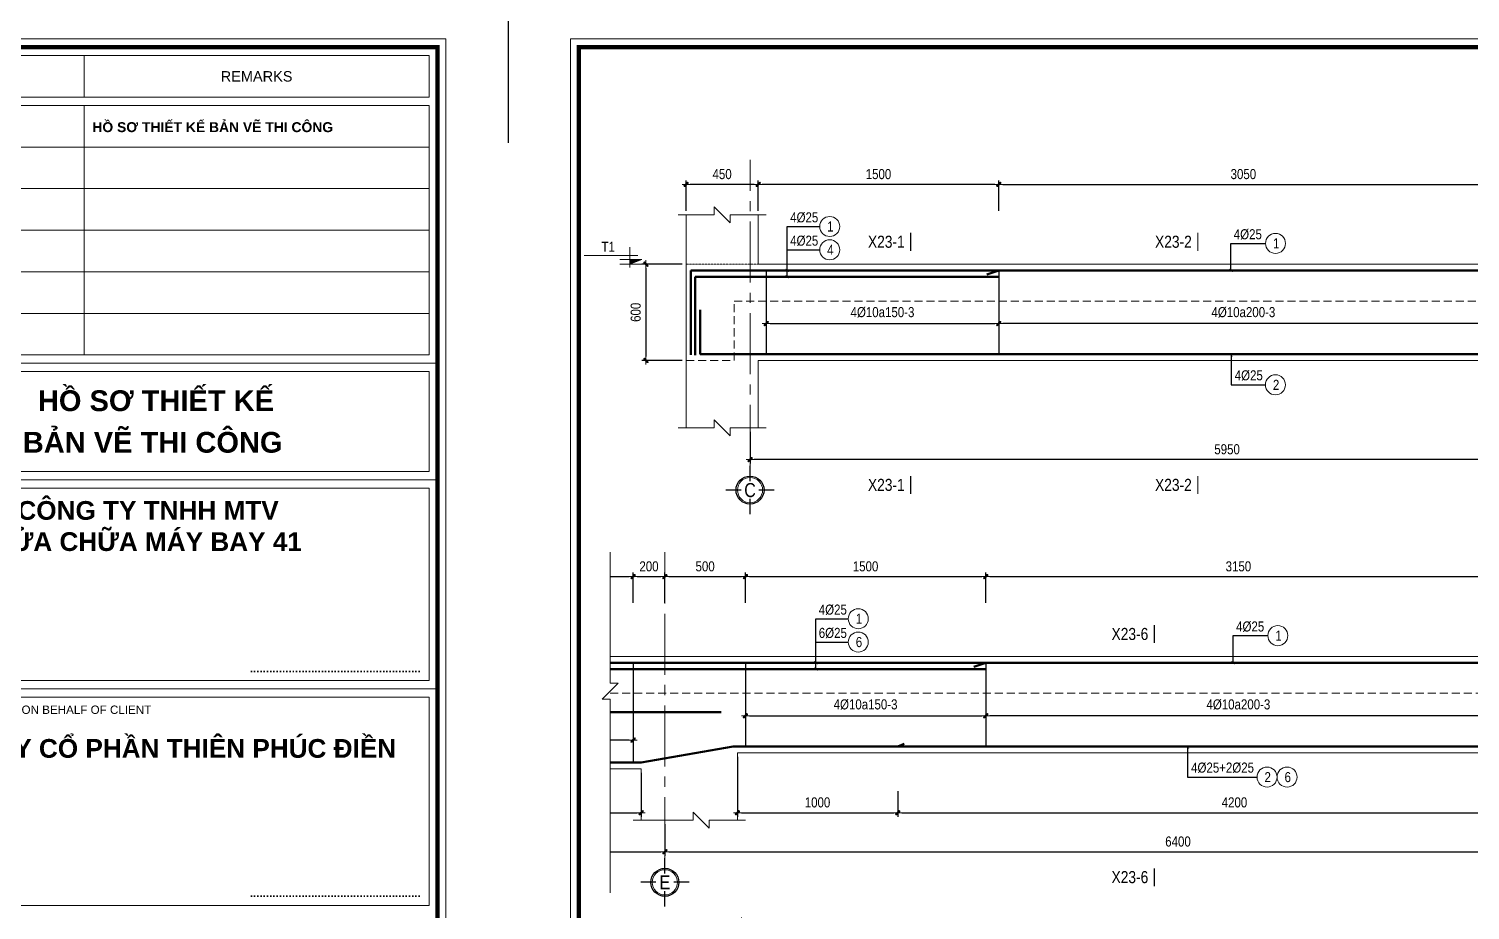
# Model space of a CAD drawing. Header units: millimetres. Extents: x 397144 to 8960116, y 345581 to 674207.
# Drawn here: x 4972467 to 4981456, y 658081 to 663575 of the extents above; entities that cross this region are included whole.
import ezdxf
from ezdxf.enums import TextEntityAlignment as Align
from ezdxf.xclip import XClip

# ---------------------------------------------------------------- set-up
doc = ezdxf.new("R2010")
doc.units = ezdxf.units.MM
doc.header["$XCLIPFRAME"] = 0
doc.header["$PDSIZE"] = -10
doc.linetypes.add('CENTER2', pattern=[28.575, 19.05, -3.175, 3.175, -3.175])
doc.linetypes.add('HIDDEN', pattern=[0.375, 0.25, -0.125])
doc.layers.get('0').update_dxf_attribs({"linetype": 'CONTINUOUS'})
doc.layers.get('Defpoints').update_dxf_attribs({"color": 12, "linetype": 'CONTINUOUS'})
for name, color, linetype, lineweight in [('2', 2, 'CONTINUOUS', 20), ('CDAI', 8, 'CONTINUOUS', 30), ('CTHEP', 2, 'CONTINUOUS', 50), ('DBAO', 3, 'CONTINUOUS', 20), ('DGIONG', 4, 'CONTINUOUS', 13), ('KTH', 150, 'CONTINUOUS', 5), ('Net khuat', 8, 'HIDDEN', 13), ('STICK', 1, 'CONTINUOUS', 9), ('TEXT', 7, 'CONTINUOUS', 15)]:
    doc.layers.add(name, color=color, linetype=linetype, lineweight=lineweight)
doc.layers.add('8', color=8, linetype='CONTINUOUS')
doc.layers.add('CHG_XX_Khung ten$0$TKTC', color=1, linetype='CONTINUOUS')
doc.layers.add('HATCH', color=7, linetype='CONTINUOUS', lineweight=5, true_color=0x2491ff)
doc.styles.add('CHG_XX_Khung ten$0$A1 BORDER$0$ARIAL', font='arial.ttf')
doc.styles.add('CHG_XX_Khung ten$0$A1 BORDER$0$Title Block DD$0$ARIAL', font='arial.ttf')
doc.styles.add('CHG_XX_Khung ten$0$A1 BORDER$0$Title Block DD$0$Arial - Bold', font='arialbd.ttf', dxfattribs={"height": 2.5})
doc.styles.add('CHG_XX_Khung ten$0$Arial - Bold', font='arialbd.ttf')
doc.styles.add('CHG_XX_Khung ten$0$ArialB', font='arialbd.ttf')
doc.styles.add('HELVECONDENSE', font='VHELVCN_0.TTF')
doc.styles.add('Star-HelCon', font='VHELVCN_0.TTF')
doc.styles.add('TTP-HelCon', font='VHELVCN_0.TTF')
doc.styles.add('VNI-HELVE-CONDENSE', font='VHELVCN_0.TTF')
doc.dimstyles.new('kc-25', dxfattribs={"dimtxt": 62.5, "dimasz": 20, "dimexe": 20, "dimexo": 50, "dimgap": 25, "dimtad": 3, "dimdec": 0, "dimzin": 0, "dimdsep": 46, "dimtxsty": 'VNI-HELVE-CONDENSE', "dimblk": 'DIM', "dimcen": 2.5, "dimclrd": 256, "dimclre": 154, "dimclrt": 7, "dimaunit": 1, "dimadec": 0, "dimazin": 0, "dimtfac": 1, "dimtdec": 0, "dimtix": 1, "dimtmove": 0, "dimatfit": 3, "dimldrblk": 'DOT', "dimfxl": 1, "dimtolj": 1, "dimtzin": 0, "dimarcsym": 0})
doc.dimstyles.new('TTP-25', dxfattribs={"dimscale": 25, "dimtxt": 2.5, "dimasz": 1, "dimexe": 1, "dimexo": 1, "dimgap": 0.09, "dimtad": 0, "dimdec": 4, "dimrnd": 5, "dimzin": 9, "dimdsep": 46, "dimtxsty": 'TTP-HelCon', "dimblk": 'Stick1', "dimcen": 0.09, "dimdle": 1.5, "dimclrd": 256, "dimclre": 256, "dimclrt": 7, "dimadec": 0, "dimazin": 0, "dimtfac": 1, "dimtdec": 4, "dimtmove": 0, "dimatfit": 3, "dimldrblk": '_ArchTick1', "dimfxl": 1, "dimtvp": 1, "dimtolj": 1, "dimtzin": 0, "dimarcsym": 0})

# ---------------------------------------------------------------- blocks, each defined once
blk = doc.blocks.new('CHG_XX_Khung ten')
at = {"linetype": 'Continuous'}
for p, q in [((739, 575), (739, 565)), ((739, 563), (739, 503))]:
    blk.add_line(p, q, dxfattribs=at)
for p, q in [((687, 501), (824, 501)), ((687, 473), (824, 473)), ((687, 422.69), (824, 422.69))]:
    blk.add_line(p, q)
blk.add_lwpolyline([(15, 579), (826, 579), (826, 15), (15, 15)], close=True)
at = {"color": 4, "linetype": 'Continuous', "const_width": 1}
blk.add_lwpolyline([(17, 577), (824, 577), (824, 17), (17, 17)], close=True, dxfattribs=at)
at = {"linetype": 'Continuous'}
for points in [[(822, 565), (689, 565), (689, 575), (822, 575)], [(822, 553), (689, 553), (689, 563), (822, 563)], [(822, 543), (689, 543), (689, 553), (822, 553)], [(822, 533), (689, 533), (689, 543), (822, 543)], [(822, 523), (689, 523), (689, 533), (822, 533)], [(822, 513), (689, 513), (689, 523), (822, 523)], [(822, 503), (689, 503), (689, 513), (822, 513)], [(689, 499), (822, 499), (822, 475), (689, 475)]]:
    blk.add_lwpolyline(points, close=True, dxfattribs=at)
at = {"layer": 'Defpoints', "color": 1, "ltscale": 2}
for points in [[(40.06, 594), (0, 594), (0, 554)], [(800.94, 594), (841, 594), (841, 554)]]:
    blk.add_lwpolyline(points, dxfattribs=at)
at = {"style": 'CHG_XX_Khung ten$0$A1 BORDER$0$ARIAL'}
blk.add_text('REMARKS', height=2.5, dxfattribs=at).set_placement((780.5, 570), align=Align.MIDDLE_CENTER)
for s, height, style, p in [('HỒ SƠ THIẾT KẾ BẢN VẼ THI CÔNG', 2.3887, 'CHG_XX_Khung ten$0$ArialB', (741, 557.78)), ('ĐẠI DIỆN CHỦ ĐẦU TƯ - ON BEHALF OF CLIENT ', 2, 'CHG_XX_Khung ten$0$A1 BORDER$0$Title Block DD$0$ARIAL', (691, 417.69))]:
    blk.add_text(s, height=height, dxfattribs=dict(style=style)).set_placement(p, align=Align.MIDDLE_LEFT)
at = {"style": 'CHG_XX_Khung ten$0$A1 BORDER$0$Title Block DD$0$Arial - Bold'}
for p in [(820, 427.69), (820, 373.62)]:
    blk.add_text('.....................................................', height=2, dxfattribs=at).set_placement(p, align=Align.MIDDLE_RIGHT)
at = {"layer": 'CHG_XX_Khung ten$0$TKTC', "style": 'CHG_XX_Khung ten$0$Arial - Bold'}
for s, p in [('HỒ SƠ THIẾT KẾ', (756.29, 492)), ('BẢN VẼ THI CÔNG', (755.5, 482))]:
    blk.add_text(s, height=5, dxfattribs=at).set_placement(p, align=Align.MIDDLE_CENTER)
at = {"ltscale": 10, "char_height": 4.5, "attachment_point": 2, "style": 'CHG_XX_Khung ten$0$A1 BORDER$0$Title Block DD$0$Arial - Bold', "bg_fill": 2}
for s, insert, width in [('CÔNG TY TNHH MTV\\PSỬA CHỮA MÁY BAY 41', (754.39, 467.87), 83.001), ('CÔNG TY CỔ PHẦN THIÊN PHÚC ĐIỀN', (755.91, 410.64), 121.2929)]:
    blk.add_mtext(s, dxfattribs=dict(at, insert=insert, width=width))
at = {"linetype": 'Continuous'}
for points in [[(689, 471), (822, 471), (822, 424.69), (689, 424.69)], [(689, 420.69), (822, 420.69), (822, 370.62), (689, 370.62)]]:
    blk.add_lwpolyline(points, close=True, dxfattribs=at)
blk = doc.blocks.new('Stick1')
at = {"layer": 'STICK'}
h = blk.add_hatch(color=256, dxfattribs=at)
edge = h.paths.add_edge_path()
edge.add_line((0.3, 0.5), (-0.5, -0.3))
edge.add_arc((-0.4, -0.4), 0.141, 135, 315)
edge.add_line((-0.3, -0.5), (0.5, 0.3))
edge.add_arc((0.4, 0.4), 0.141, 315, 495)
blk.add_line((1, 0), (-1, 0), dxfattribs=at)
blk.add_lwpolyline([(0.3, 0.5), (-0.5, -0.3, 1), (-0.3, -0.5), (0.5, 0.3, 1), (0.3, 0.5, 1)], format="xyb", dxfattribs=at)
blk = doc.blocks.new('*D2035')
at = {"layer": 'Defpoints', "color": 0, "transparency": 16777216}
for p in [(5165457.3, 643305.3), (5164007.3, 643222.8), (5165457.3, 643165.3)]:
    blk.add_point(p, dxfattribs=at)
at = {"layer": 'KTH', "lineweight": -2, "transparency": 16777216}
for p, q in [((5165457.3, 643280.3), (5165457.3, 643140.3)), ((5164007.3, 643197.8), (5164007.3, 643140.3)), ((5164032.3, 643165.3), (5165432.3, 643165.3))]:
    blk.add_line(p, q, dxfattribs=at)
at = {"layer": 'KTH', "lineweight": -2, "transparency": 16777216, "xscale": 25, "yscale": 25, "zscale": 25, "rotation": 180}
blk.add_blockref('Stick1', (5164007.3, 643165.3), dxfattribs=at)
at = {"layer": 'KTH', "lineweight": -2, "transparency": 16777216, "xscale": 25, "yscale": 25, "zscale": 25}
blk.add_blockref('Stick1', (5165457.3, 643165.3), dxfattribs=at)
at = {"layer": 'KTH', "color": 7, "transparency": 16777216, "insert": (5164732.3, 643235.2), "char_height": 62.5, "attachment_point": 5, "style": 'TTP-HelCon'}
blk.add_mtext('\\A1;4Þ10a150-3', dxfattribs=at)
blk = doc.blocks.new('_ArchTick1')
at = {"color": 0, "const_width": 3.81}
blk.add_lwpolyline([(-12.7, -12.7), (12.7, 12.7)], dxfattribs=at)
blk = doc.blocks.new('*D2036')
at = {"layer": 'Defpoints', "color": 0, "transparency": 16777216}
for p in [(5163957.3, 644032.7), (5163957.3, 643843.7), (5165457.3, 643843.7)]:
    blk.add_point(p, dxfattribs=at)
at = {"layer": 'KTH', "lineweight": -2, "transparency": 16777216}
for p, q in [((5163957.3, 643868.7), (5163957.3, 644057.7)), ((5165432.3, 644032.7), (5163982.3, 644032.7)), ((5165457.3, 643868.7), (5165457.3, 644057.7))]:
    blk.add_line(p, q, dxfattribs=at)
at = {"layer": 'KTH', "lineweight": -2, "transparency": 16777216, "xscale": 25, "yscale": 25, "zscale": 25, "rotation": 180}
blk.add_blockref('Stick1', (5163957.3, 644032.7), dxfattribs=at)
at = {"layer": 'KTH', "lineweight": -2, "transparency": 16777216, "xscale": 25, "yscale": 25, "zscale": 25}
blk.add_blockref('Stick1', (5165457.3, 644032.7), dxfattribs=at)
at = {"layer": 'KTH', "color": 7, "transparency": 16777216, "insert": (5164707.3, 644096.5), "char_height": 62.5, "attachment_point": 5, "style": 'TTP-HelCon'}
blk.add_mtext('\\A1;1500', dxfattribs=at)
blk = doc.blocks.new('*D2037')
at = {"layer": 'Defpoints', "color": 0, "transparency": 16777216}
for p in [(5163507.3, 643535.3), (5163257.3, 642935.3), (5163507.3, 642935.3)]:
    blk.add_point(p, dxfattribs=at)
at = {"layer": 'KTH', "lineweight": -2, "transparency": 16777216}
for p, q in [((5163482.3, 643535.3), (5163232.3, 643535.3)), ((5163257.3, 643510.3), (5163257.3, 642960.3)), ((5163482.3, 642935.3), (5163232.3, 642935.3))]:
    blk.add_line(p, q, dxfattribs=at)
at = {"layer": 'KTH', "lineweight": -2, "transparency": 16777216, "xscale": 25, "yscale": 25, "zscale": 25}
for p, rotation in [((5163257.3, 643535.3), 90), ((5163257.3, 642935.3), 270)]:
    blk.add_blockref('Stick1', p, dxfattribs=dict(at, rotation=rotation))
at = {"layer": 'KTH', "color": 7, "transparency": 16777216, "insert": (5163193.5, 643235.3), "char_height": 62.5, "attachment_point": 5, "rotation": 90, "style": 'TTP-HelCon'}
blk.add_mtext('\\A1;600', dxfattribs=at)
blk = doc.blocks.new('CODE')
at = {"layer": 'DBAO'}
for p, q in [((-62.5, -20), (-62.5, 105)), ((-62.5, 0), (-137.5, 30)), ((-137.5, 30), (0, 30)), ((-137.5, 0), (0, 0)), ((-112.5, 55), (223.6, 55))]:
    blk.add_line(p, q, dxfattribs=at)
at = {"layer": 'HATCH', "color": 1}
blk.add_solid([(-62.5, 0), (-137.5, 30), (-62.5, 30)], dxfattribs=at)
blk = doc.blocks.new('*D2038')
at = {"layer": 'Defpoints', "color": 0, "transparency": 16777216}
for p in [(5181357.4, 644032.6), (5179858.4, 643843.6), (5181357.4, 643843.6)]:
    blk.add_point(p, dxfattribs=at)
at = {"layer": 'KTH', "lineweight": -2, "transparency": 16777216}
for p, q in [((5179858.4, 643868.6), (5179858.4, 644057.6)), ((5179883.4, 644032.6), (5181332.4, 644032.6)), ((5181357.4, 643868.6), (5181357.4, 644057.6))]:
    blk.add_line(p, q, dxfattribs=at)
at = {"layer": 'KTH', "lineweight": -2, "transparency": 16777216, "xscale": 25, "yscale": 25, "zscale": 25, "rotation": 180}
blk.add_blockref('Stick1', (5179858.4, 644032.6), dxfattribs=at)
at = {"layer": 'KTH', "lineweight": -2, "transparency": 16777216, "xscale": 25, "yscale": 25, "zscale": 25}
blk.add_blockref('Stick1', (5181357.4, 644032.6), dxfattribs=at)
at = {"layer": 'KTH', "color": 7, "transparency": 16777216, "insert": (5180607.9, 644096.4), "char_height": 62.5, "attachment_point": 5, "style": 'TTP-HelCon'}
blk.add_mtext('\\A1;1500', dxfattribs=at)
blk = doc.blocks.new('*D2040')
at = {"layer": 'Defpoints', "color": 0, "transparency": 16777216}
for p in [(5177053.4, 643087.6), (5179158.4, 643071.1), (5177053.4, 643013.6)]:
    blk.add_point(p, dxfattribs=at)
at = {"layer": 'KTH', "lineweight": -2, "transparency": 16777216}
for p, q in [((5177053.4, 643062.6), (5177053.4, 642988.6)), ((5179158.4, 643046.1), (5179158.4, 642988.6)), ((5179133.4, 643013.6), (5177078.4, 643013.6))]:
    blk.add_line(p, q, dxfattribs=at)
at = {"layer": 'KTH', "lineweight": -2, "transparency": 16777216, "xscale": 25, "yscale": 25, "zscale": 25, "rotation": 180}
blk.add_blockref('Stick1', (5177053.4, 643013.6), dxfattribs=at)
at = {"layer": 'KTH', "lineweight": -2, "transparency": 16777216, "xscale": 25, "yscale": 25, "zscale": 25}
blk.add_blockref('Stick1', (5179158.4, 643013.6), dxfattribs=at)
at = {"layer": 'KTH', "color": 7, "transparency": 16777216, "insert": (5178105.9, 643083.6), "char_height": 62.5, "attachment_point": 5, "style": 'TTP-HelCon'}
blk.add_mtext('\\A1;4Þ10a150-3', dxfattribs=at)
blk = doc.blocks.new('*D2042')
at = {"layer": 'Defpoints', "color": 0, "transparency": 16777216}
for p in [(5179858.4, 643222.7), (5181357.4, 643239.2), (5181357.4, 643165.2)]:
    blk.add_point(p, dxfattribs=at)
at = {"layer": 'KTH', "lineweight": -2, "transparency": 16777216}
for p, q in [((5181357.4, 643214.2), (5181357.4, 643140.2)), ((5179858.4, 643197.7), (5179858.4, 643140.2)), ((5179883.4, 643165.2), (5181332.4, 643165.2))]:
    blk.add_line(p, q, dxfattribs=at)
at = {"layer": 'KTH', "lineweight": -2, "transparency": 16777216, "xscale": 25, "yscale": 25, "zscale": 25, "rotation": 180}
blk.add_blockref('Stick1', (5179858.4, 643165.2), dxfattribs=at)
at = {"layer": 'KTH', "lineweight": -2, "transparency": 16777216, "xscale": 25, "yscale": 25, "zscale": 25}
blk.add_blockref('Stick1', (5181357.4, 643165.2), dxfattribs=at)
at = {"layer": 'KTH', "color": 7, "transparency": 16777216, "insert": (5180607.9, 643235.1), "char_height": 62.5, "attachment_point": 5, "style": 'TTP-HelCon'}
blk.add_mtext('\\A1;4Þ10a150-3', dxfattribs=at)
blk = doc.blocks.new('*D2046')
at = {"layer": 'Defpoints', "color": 0, "transparency": 16777216}
for p in [(5184508.4, 644032.6), (5181357.4, 643843.6), (5184508.4, 643843.6)]:
    blk.add_point(p, dxfattribs=at)
at = {"layer": 'KTH', "lineweight": -2, "transparency": 16777216}
for p, q in [((5181357.4, 643868.6), (5181357.4, 644057.6)), ((5181382.4, 644032.6), (5184483.4, 644032.6)), ((5184508.4, 643868.6), (5184508.4, 644057.6))]:
    blk.add_line(p, q, dxfattribs=at)
at = {"layer": 'KTH', "lineweight": -2, "transparency": 16777216, "xscale": 25, "yscale": 25, "zscale": 25, "rotation": 180}
blk.add_blockref('Stick1', (5181357.4, 644032.6), dxfattribs=at)
at = {"layer": 'KTH', "lineweight": -2, "transparency": 16777216, "xscale": 25, "yscale": 25, "zscale": 25}
blk.add_blockref('Stick1', (5184508.4, 644032.6), dxfattribs=at)
at = {"layer": 'KTH', "color": 7, "transparency": 16777216, "insert": (5182932.9, 644096.4), "char_height": 62.5, "attachment_point": 5, "style": 'TTP-HelCon'}
blk.add_mtext('\\A1;3150', dxfattribs=at)
blk = doc.blocks.new('*D2047')
at = {"layer": 'Defpoints', "color": 0, "transparency": 16777216}
for p in [(5181357.4, 643239.2), (5184508.4, 643239.2), (5181357.4, 643165.2)]:
    blk.add_point(p, dxfattribs=at)
at = {"layer": 'KTH', "lineweight": -2, "transparency": 16777216}
for p, q in [((5181357.4, 643214.2), (5181357.4, 643140.2)), ((5184508.4, 643214.2), (5184508.4, 643140.2)), ((5184483.4, 643165.2), (5181382.4, 643165.2))]:
    blk.add_line(p, q, dxfattribs=at)
at = {"layer": 'KTH', "lineweight": -2, "transparency": 16777216, "xscale": 25, "yscale": 25, "zscale": 25, "rotation": 180}
blk.add_blockref('Stick1', (5181357.4, 643165.2), dxfattribs=at)
at = {"layer": 'KTH', "lineweight": -2, "transparency": 16777216, "xscale": 25, "yscale": 25, "zscale": 25}
blk.add_blockref('Stick1', (5184508.4, 643165.2), dxfattribs=at)
at = {"layer": 'KTH', "color": 7, "transparency": 16777216, "insert": (5182932.9, 643235.1), "char_height": 62.5, "attachment_point": 5, "style": 'TTP-HelCon'}
blk.add_mtext('\\A1;4Þ10a200-3', dxfattribs=at)
blk = doc.blocks.new('DIM')
h = blk.add_hatch(color=1)
h.paths.add_polyline_path([(0.49, 0.29, 1), (0.29, 0.49), (-0.19, 0), (0.19, 0)])
h.paths.add_polyline_path([(0.19, 0), (-0.19, 0), (-0.49, -0.29, 1), (-0.29, -0.49)])
at = {"color": 9}
for p, q in [((-0.19, 0), (-1.5, 0)), ((0.19, 0), (1.5, 0))]:
    blk.add_line(p, q, dxfattribs=at)
at = {"color": 1}
for p, q in [((-0.49, -0.29), (0.29, 0.49)), ((-0.29, -0.49), (0.49, 0.29)), ((-0.19, 0), (0.19, 0))]:
    blk.add_line(p, q, dxfattribs=at)
blk.add_arc((-0.39, -0.39), 0.138, 135, 315, dxfattribs=at)
blk = doc.blocks.new('*D2048')
at = {"layer": 'Defpoints', "color": 0, "transparency": 16777216}
for p in [(5165457.3, 643305.3), (5168508.4, 643305.3), (5165457.3, 643165.3)]:
    blk.add_point(p, dxfattribs=at)
at = {"layer": 'KTH', "lineweight": -2, "transparency": 16777216}
for p, q in [((5165457.3, 643280.3), (5165457.3, 643140.3)), ((5168508.4, 643280.3), (5168508.4, 643140.3)), ((5168483.4, 643165.3), (5165482.3, 643165.3))]:
    blk.add_line(p, q, dxfattribs=at)
at = {"layer": 'KTH', "lineweight": -2, "transparency": 16777216, "xscale": 25, "yscale": 25, "zscale": 25, "rotation": 180}
blk.add_blockref('Stick1', (5165457.3, 643165.3), dxfattribs=at)
at = {"layer": 'KTH', "lineweight": -2, "transparency": 16777216, "xscale": 25, "yscale": 25, "zscale": 25}
blk.add_blockref('Stick1', (5168508.4, 643165.3), dxfattribs=at)
at = {"layer": 'KTH', "color": 7, "transparency": 16777216, "insert": (5166982.9, 643235.2), "char_height": 62.5, "attachment_point": 5, "style": 'TTP-HelCon'}
blk.add_mtext('\\A1;4Þ10a200-3', dxfattribs=at)
blk = doc.blocks.new('*D2050')
at = {"layer": 'Defpoints', "color": 0, "transparency": 16777216}
for p in [(5168508.4, 644032.7), (5165457.3, 643843.7), (5168508.4, 643843.7)]:
    blk.add_point(p, dxfattribs=at)
at = {"layer": 'KTH', "lineweight": -2, "transparency": 16777216}
for p, q in [((5165457.3, 643868.7), (5165457.3, 644057.7)), ((5165482.3, 644032.7), (5168483.4, 644032.7)), ((5168508.4, 643868.7), (5168508.4, 644057.7))]:
    blk.add_line(p, q, dxfattribs=at)
at = {"layer": 'KTH', "lineweight": -2, "transparency": 16777216, "xscale": 25, "yscale": 25, "zscale": 25, "rotation": 180}
blk.add_blockref('Stick1', (5165457.3, 644032.7), dxfattribs=at)
at = {"layer": 'KTH', "lineweight": -2, "transparency": 16777216, "xscale": 25, "yscale": 25, "zscale": 25}
blk.add_blockref('Stick1', (5168508.4, 644032.7), dxfattribs=at)
at = {"layer": 'KTH', "color": 7, "transparency": 16777216, "insert": (5166982.9, 644096.5), "char_height": 62.5, "attachment_point": 5, "style": 'TTP-HelCon'}
blk.add_mtext('\\A1;3050', dxfattribs=at)
blk = doc.blocks.new('*D2052')
at = {"layer": 'Defpoints', "color": 0, "transparency": 16777216}
for p in [(5163906.3, 642515.3), (5169856.3, 642515.3), (5163906.3, 642317.3)]:
    blk.add_point(p, dxfattribs=at)
at = {"layer": 'KTH', "lineweight": -2, "transparency": 16777216}
for p, q in [((5163906.3, 642490.3), (5163906.3, 642292.3)), ((5169856.3, 642490.3), (5169856.3, 642292.3)), ((5169831.3, 642317.3), (5163931.3, 642317.3))]:
    blk.add_line(p, q, dxfattribs=at)
at = {"layer": 'KTH', "lineweight": -2, "transparency": 16777216, "xscale": 25, "yscale": 25, "zscale": 25, "rotation": 180}
blk.add_blockref('Stick1', (5163906.3, 642317.3), dxfattribs=at)
at = {"layer": 'KTH', "lineweight": -2, "transparency": 16777216, "xscale": 25, "yscale": 25, "zscale": 25}
blk.add_blockref('Stick1', (5169856.3, 642317.3), dxfattribs=at)
at = {"layer": 'KTH', "color": 7, "transparency": 16777216, "insert": (5166881.3, 642381.1), "char_height": 62.5, "attachment_point": 5, "style": 'TTP-HelCon'}
blk.add_mtext('\\A1;5950', dxfattribs=at)
blk = doc.blocks.new('*D2053')
at = {"layer": 'Defpoints', "color": 0, "transparency": 16777216}
for p in [(5169856.3, 642515.3), (5179356.3, 642515.2), (5179356.3, 642317.2)]:
    blk.add_point(p, dxfattribs=at)
at = {"layer": 'KTH', "lineweight": -2, "transparency": 16777216}
for p, q in [((5169856.3, 642490.3), (5169856.3, 642292.2)), ((5179356.3, 642490.2), (5179356.3, 642292.2)), ((5169881.3, 642317.2), (5179331.3, 642317.2))]:
    blk.add_line(p, q, dxfattribs=at)
at = {"layer": 'KTH', "lineweight": -2, "transparency": 16777216, "xscale": 25, "yscale": 25, "zscale": 25, "rotation": 180}
blk.add_blockref('Stick1', (5169856.3, 642317.2), dxfattribs=at)
at = {"layer": 'KTH', "lineweight": -2, "transparency": 16777216, "xscale": 25, "yscale": 25, "zscale": 25}
blk.add_blockref('Stick1', (5179356.3, 642317.2), dxfattribs=at)
at = {"layer": 'KTH', "color": 7, "transparency": 16777216, "insert": (5174606.3, 642381.1), "char_height": 62.5, "attachment_point": 5, "style": 'TTP-HelCon'}
blk.add_mtext('\\A1;9500', dxfattribs=at)
blk = doc.blocks.new('*D2054')
at = {"layer": 'Defpoints', "color": 0, "transparency": 16777216}
for p in [(5179356.3, 642515.2), (5185756.3, 642515.2), (5185756.3, 642317.2)]:
    blk.add_point(p, dxfattribs=at)
at = {"layer": 'KTH', "lineweight": -2, "transparency": 16777216}
for p, q in [((5179356.3, 642490.2), (5179356.3, 642292.2)), ((5185756.3, 642490.2), (5185756.3, 642292.2)), ((5179381.3, 642317.2), (5185731.3, 642317.2))]:
    blk.add_line(p, q, dxfattribs=at)
at = {"layer": 'KTH', "lineweight": -2, "transparency": 16777216, "xscale": 25, "yscale": 25, "zscale": 25, "rotation": 180}
blk.add_blockref('Stick1', (5179356.3, 642317.2), dxfattribs=at)
at = {"layer": 'KTH', "lineweight": -2, "transparency": 16777216, "xscale": 25, "yscale": 25, "zscale": 25}
blk.add_blockref('Stick1', (5185756.3, 642317.2), dxfattribs=at)
at = {"layer": 'KTH', "color": 7, "transparency": 16777216, "insert": (5182556.3, 642381), "char_height": 62.5, "attachment_point": 5, "style": 'TTP-HelCon'}
blk.add_mtext('\\A1;6400', dxfattribs=at)
blk = doc.blocks.new('*D2060')
at = {"layer": 'Defpoints', "color": 0, "transparency": 16777216}
for p in [(5179158.4, 644032.6), (5177057.4, 643843.6), (5179158.4, 643843.6)]:
    blk.add_point(p, dxfattribs=at)
at = {"layer": 'KTH', "lineweight": -2, "transparency": 16777216}
for p, q in [((5177057.4, 643868.6), (5177057.4, 644057.6)), ((5177082.4, 644032.6), (5179133.4, 644032.6)), ((5179158.4, 643868.6), (5179158.4, 644057.6))]:
    blk.add_line(p, q, dxfattribs=at)
at = {"layer": 'KTH', "lineweight": -2, "transparency": 16777216, "xscale": 25, "yscale": 25, "zscale": 25, "rotation": 180}
blk.add_blockref('Stick1', (5177057.4, 644032.6), dxfattribs=at)
at = {"layer": 'KTH', "lineweight": -2, "transparency": 16777216, "xscale": 25, "yscale": 25, "zscale": 25}
blk.add_blockref('Stick1', (5179158.4, 644032.6), dxfattribs=at)
at = {"layer": 'KTH', "color": 7, "transparency": 16777216, "insert": (5178107.9, 644096.4), "char_height": 62.5, "attachment_point": 5, "style": 'TTP-HelCon'}
blk.add_mtext('\\A1;2100', dxfattribs=at)
blk = doc.blocks.new('dau truc')
blk.add_circle((0, 0), 180)
at = {"layer": '8'}
for p, q in [((0, 127), (0, 345)), ((-127, 0), (-345, 0)), ((345, 0), (127, 0)), ((0, -345), (0, -127))]:
    blk.add_line(p, q, dxfattribs=at)
blk.add_circle((0, 0), 200, dxfattribs=at)
at = {"layer": 'TEXT', "style": 'HELVECONDENSE'}
blk.add_attdef('A', text='', height=233, dxfattribs=at).set_placement((0, 0), align=Align.MIDDLE)
blk = doc.blocks.new('*D2025')
at = {"layer": 'Defpoints', "color": 0, "transparency": 16777216}
for p in [(5163507.3, 644032.7), (5163507.3, 643843.7), (5163957.3, 643843.7)]:
    blk.add_point(p, dxfattribs=at)
at = {"layer": 'KTH', "lineweight": -2, "transparency": 16777216}
for p, q in [((5163507.3, 643868.7), (5163507.3, 644057.7)), ((5163932.3, 644032.7), (5163532.3, 644032.7)), ((5163957.3, 643868.7), (5163957.3, 644057.7))]:
    blk.add_line(p, q, dxfattribs=at)
at = {"layer": 'KTH', "lineweight": -2, "transparency": 16777216, "xscale": 25, "yscale": 25, "zscale": 25, "rotation": 180}
blk.add_blockref('Stick1', (5163507.3, 644032.7), dxfattribs=at)
at = {"layer": 'KTH', "lineweight": -2, "transparency": 16777216, "xscale": 25, "yscale": 25, "zscale": 25}
blk.add_blockref('Stick1', (5163957.3, 644032.7), dxfattribs=at)
at = {"layer": 'KTH', "color": 7, "transparency": 16777216, "insert": (5163732.3, 644096.5), "char_height": 62.5, "attachment_point": 5, "style": 'TTP-HelCon'}
blk.add_mtext('\\A1;450', dxfattribs=at)
blk = doc.blocks.new('*D2026')
at = {"layer": 'Defpoints', "color": 0, "transparency": 16777216}
for p in [(5179356.3, 644032.6), (5179158.4, 643843.6), (5179356.3, 643843.6)]:
    blk.add_point(p, dxfattribs=at)
at = {"layer": 'KTH', "lineweight": -2, "transparency": 16777216}
for p, q in [((5179158.4, 643868.6), (5179158.4, 644057.6)), ((5179183.4, 644032.6), (5179331.3, 644032.6)), ((5179356.3, 643868.6), (5179356.3, 644057.6))]:
    blk.add_line(p, q, dxfattribs=at)
at = {"layer": 'KTH', "lineweight": -2, "transparency": 16777216, "xscale": 25, "yscale": 25, "zscale": 25, "rotation": 180}
blk.add_blockref('Stick1', (5179158.4, 644032.6), dxfattribs=at)
at = {"layer": 'KTH', "lineweight": -2, "transparency": 16777216, "xscale": 25, "yscale": 25, "zscale": 25}
blk.add_blockref('Stick1', (5179356.3, 644032.6), dxfattribs=at)
at = {"layer": 'KTH', "color": 7, "transparency": 16777216, "insert": (5179257.4, 644096.4), "char_height": 62.5, "attachment_point": 5, "style": 'TTP-HelCon'}
blk.add_mtext('\\A1;200', dxfattribs=at)
blk = doc.blocks.new('*D2027')
at = {"layer": 'Defpoints', "color": 0, "transparency": 16777216}
for p in [(5179858.4, 644032.6), (5179356.3, 643843.6), (5179858.4, 643843.6)]:
    blk.add_point(p, dxfattribs=at)
at = {"layer": 'KTH', "lineweight": -2, "transparency": 16777216}
for p, q in [((5179356.3, 643868.6), (5179356.3, 644057.6)), ((5179381.3, 644032.6), (5179833.4, 644032.6)), ((5179858.4, 643868.6), (5179858.4, 644057.6))]:
    blk.add_line(p, q, dxfattribs=at)
at = {"layer": 'KTH', "lineweight": -2, "transparency": 16777216, "xscale": 25, "yscale": 25, "zscale": 25, "rotation": 180}
blk.add_blockref('Stick1', (5179356.3, 644032.6), dxfattribs=at)
at = {"layer": 'KTH', "lineweight": -2, "transparency": 16777216, "xscale": 25, "yscale": 25, "zscale": 25}
blk.add_blockref('Stick1', (5179858.4, 644032.6), dxfattribs=at)
at = {"layer": 'KTH', "color": 7, "transparency": 16777216, "insert": (5179607.4, 644096.4), "char_height": 62.5, "attachment_point": 5, "style": 'TTP-HelCon'}
blk.add_mtext('\\A1;500', dxfattribs=at)
blk = doc.blocks.new('*D2030')
at = {"layer": 'Defpoints', "color": 0, "transparency": 16777216}
for p in [(5177808.4, 642835.3), (5179208.4, 642835.2), (5179208.4, 642561)]:
    blk.add_point(p, dxfattribs=at)
at = {"layer": 'KTH', "lineweight": -2, "transparency": 16777216}
for p, q in [((5177808.4, 642810.3), (5177808.4, 642536)), ((5179208.4, 642810.2), (5179208.4, 642536)), ((5177833.4, 642561), (5179183.4, 642561))]:
    blk.add_line(p, q, dxfattribs=at)
at = {"layer": 'KTH', "lineweight": -2, "transparency": 16777216, "xscale": 25, "yscale": 25, "zscale": 25, "rotation": 180}
blk.add_blockref('Stick1', (5177808.4, 642561), dxfattribs=at)
at = {"layer": 'KTH', "lineweight": -2, "transparency": 16777216, "xscale": 25, "yscale": 25, "zscale": 25}
blk.add_blockref('Stick1', (5179208.4, 642561), dxfattribs=at)
at = {"layer": 'KTH', "color": 7, "transparency": 16777216, "insert": (5178508.4, 642624.9), "char_height": 62.5, "attachment_point": 5, "style": 'TTP-HelCon'}
blk.add_mtext('\\A1;1400', dxfattribs=at)
blk = doc.blocks.new('*D1198')
at = {"layer": 'Defpoints', "color": 0, "transparency": 16777216}
for p in [(5179808.4, 642935.2), (5180808.4, 642721), (5180808.4, 642561)]:
    blk.add_point(p, dxfattribs=at)
at = {"layer": 'KTH', "lineweight": -2, "transparency": 16777216}
for p, q in [((5179808.4, 642910.2), (5179808.4, 642536)), ((5180808.4, 642696), (5180808.4, 642536)), ((5179833.4, 642561), (5180783.4, 642561))]:
    blk.add_line(p, q, dxfattribs=at)
at = {"layer": 'KTH', "lineweight": -2, "transparency": 16777216, "xscale": 25, "yscale": 25, "zscale": 25, "rotation": 180}
blk.add_blockref('Stick1', (5179808.4, 642561), dxfattribs=at)
at = {"layer": 'KTH', "lineweight": -2, "transparency": 16777216, "xscale": 25, "yscale": 25, "zscale": 25}
blk.add_blockref('Stick1', (5180808.4, 642561), dxfattribs=at)
at = {"layer": 'KTH', "color": 7, "transparency": 16777216, "insert": (5180308.4, 642624.9), "char_height": 62.5, "attachment_point": 5, "style": 'TTP-HelCon'}
blk.add_mtext('\\A1;1000', dxfattribs=at)
blk = doc.blocks.new('*D2033')
at = {"layer": 'Defpoints', "color": 0, "transparency": 16777216}
for p in [(5180808.4, 642721), (5185008.4, 642721), (5185008.4, 642561)]:
    blk.add_point(p, dxfattribs=at)
at = {"layer": 'KTH', "lineweight": -2, "transparency": 16777216}
for p, q in [((5180808.4, 642696), (5180808.4, 642536)), ((5185008.4, 642696), (5185008.4, 642536)), ((5180833.4, 642561), (5184983.4, 642561))]:
    blk.add_line(p, q, dxfattribs=at)
at = {"layer": 'KTH', "lineweight": -2, "transparency": 16777216, "xscale": 25, "yscale": 25, "zscale": 25, "rotation": 180}
blk.add_blockref('Stick1', (5180808.4, 642561), dxfattribs=at)
at = {"layer": 'KTH', "lineweight": -2, "transparency": 16777216, "xscale": 25, "yscale": 25, "zscale": 25}
blk.add_blockref('Stick1', (5185008.4, 642561), dxfattribs=at)
at = {"layer": 'KTH', "color": 7, "transparency": 16777216, "insert": (5182908.4, 642624.9), "char_height": 62.5, "attachment_point": 5, "style": 'TTP-HelCon'}
blk.add_mtext('\\A1;4200', dxfattribs=at)
blk = doc.blocks.new('MC')
at = {"layer": 'CTHEP', "const_width": 10}
blk.add_lwpolyline([(0, 150), (0, 0)], dxfattribs=at)
at = {"layer": 'TEXT', "style": 'TTP-HelCon'}
blk.add_attdef('A', text='', height=100, dxfattribs=at).set_placement((-50, 26), align=Align.RIGHT)
blk = doc.blocks.new('AX-23')
at = {"layer": 'CDAI', "ltscale": 52.5}
for p, q in [((5164007.28851, 643500.29177), (5164007.28851, 642970.29177)), ((5165457.28851, 643500.29177), (5165457.28851, 642970.29177)), ((5179158.43687, 643500.21642), (5179158.43687, 642874.24063)), ((5179858.43827, 643500.21258), (5179858.43827, 642970.21258)), ((5181357.43827, 643500.21258), (5181357.43827, 642970.21258))]:
    blk.add_line(p, q, dxfattribs=at)
at = {"layer": 'CTHEP'}
for p, q in [((5163537.28851, 642970.01848), (5163537.28851, 643496.29177)), ((5165382.28851, 643471.29177), (5165457.28851, 643496.29177)), ((5181282.43827, 643471.21258), (5181357.43827, 643496.21258)), ((5165457.2695, 643457.30577), (5163563.7691, 643457.31198)), ((5163563.7691, 643457.31198), (5163563.7691, 642968.512)), ((5177057.47635, 643456.27539), (5181357.43827, 643456.27539)), ((5170125.03766, 643187.27665), (5179707.09928, 643187.22852)), ((5180808.43827, 642974.23521), (5180847.93726, 642989.92708))]:
    blk.add_line(p, q, dxfattribs=at)
for points in [[(5210678.44019, 643496.13721), (5163537.28851, 643496.29177)], [(5163595.52747, 643250.68189), (5163595.52747, 642974.29181), (5170027.41841, 642974.27066), (5170607.28015, 642874.26875), (5179208.43687, 642874.24047), (5179782.48238, 642974.23858), (5186008.5266, 642974.2181), (5186608.43827, 642874.21613), (5195208.43895, 642874.18785), (5195804.61955, 642974.18589), (5202007.80519, 642974.16549), (5202608.43826, 642874.16351), (5210608.44019, 642874.13721), (5210608.44019, 643335.29438)]]:
    blk.add_lwpolyline(points, dxfattribs=at)
at = {"layer": 'DBAO'}
for points in [[(5163507.28851, 643843.68611), (5163507.28851, 643535.29177), (5163507.28851, 643535.29177), (5163507.28851, 642935.29177), (5163507.28851, 642935.29177), (5163507.28851, 642515.29177)], [(5163957.28851, 643843.68611), (5163957.28851, 643535.29177), (5170133.7736, 643535.134)], [(5170133.77361, 643535.44821), (5179356.34312, 643535.21264)], [(5179356.34312, 643535.21538), (5186008.44042, 643535.17424)], [(5163957.28851, 642515.29177), (5163957.28851, 642935.29177), (5170008.41233, 642935.26187)], [(5179808.43827, 642935.21258), (5186008.44042, 642935.17424)], [(5179808.43827, 642515.21258), (5179808.43827, 642935.21258)], [(5170608.40973, 642515.28472), (5170608.40973, 642835.25891), (5179208.43687, 642835.21642), (5179208.43687, 642515.21642)]]:
    blk.add_lwpolyline(points, dxfattribs=at)
at = {"layer": 'DGIONG'}
for points in [[(5163457.28851, 643843.68611), (5163682.28851, 643843.68611), (5163682.28851, 643893.68611), (5163782.28851, 643793.68611), (5163782.28851, 643843.68611), (5164007.28851, 643843.68611)], [(5163457.28851, 642515.29177), (5163682.28851, 642515.29177), (5163682.28851, 642565.29177), (5163782.28851, 642465.29177), (5163782.28851, 642515.29177), (5164007.28851, 642515.29177)], [(5179158.43687, 642515.21642), (5179533.43827, 642515.21258), (5179533.43827, 642565.21258), (5179633.43827, 642465.21258), (5179633.43827, 642515.21258), (5179858.43827, 642515.21258)]]:
    blk.add_lwpolyline(points, dxfattribs=at)
for centre in [(5164403.30012, 643770.09294), (5180562.61543, 643770.09294), (5164403.30012, 643624.79394), (5167183.13514, 643664.80088), (5180562.61543, 643624.79394), (5183178.89088, 643664.80088), (5167182.79391, 642783.24751), (5183111.53484, 642783.10419), (5183236.53484, 642783.10419)]:
    blk.add_circle(centre, 62.5, dxfattribs=at)
at = {"layer": 'Net khuat', "linetype": 'CENTER2', "ltscale": 20}
for p, q in [((5163906.34312, 642277.79477), (5163906.34312, 644283.13741)), ((5179356.34312, 642277.79477), (5179356.34312, 644283.13741)), ((5195856.34312, 642277.79477), (5195856.34312, 644283.13741))]:
    blk.add_line(p, q, dxfattribs=at)
at = {"layer": 'Net khuat', "ltscale": 5}
blk.add_line((5163507.28851, 643535.29177), (5163957.28851, 643535.29177), dxfattribs=at)
at = {"layer": 'Net khuat', "ltscale": 200}
blk.add_lwpolyline([(5163507.28851, 642935.29177), (5163507.28851, 642935.29177), (5163807.28851, 642935.29177), (5163807.28851, 643305.29177), (5210408.4402, 643305.13721), (5210408.4402, 642935.13721), (5210408.4402, 642935.13721), (5210708.4402, 642935.13721)], dxfattribs=at)
at = {"xscale": 0.75, "yscale": 0.75, "zscale": 0.75}
for p, values in [((5164908.45836, 643618.1684), {'A': 'X23-1'}), ((5166698.70069, 643618.1684), {'A': 'X23-2'}), ((5182408.52516, 643618.1684), {'A': 'X23-6'}), ((5164908.45836, 642102.51113), {'A': 'X23-1'}), ((5166698.70069, 642102.51113), {'A': 'X23-2'}), ((5182408.52516, 642102.51113), {'A': 'X23-6'})]:
    blk.add_blockref('MC', p, dxfattribs=at).add_auto_attribs(values)
at = {"layer": '2', "ltscale": 300}
ref = blk.add_blockref('dau truc', (5163906.34312, 642126.93023), dxfattribs=dict(at, xscale=0.4367131292819977, yscale=0.4367131292819977, zscale=0.4367131292819977))
ref.add_attrib('A', 'C', dxfattribs={"layer": 'TEXT', "height": 87.5, "style": 'HELVECONDENSE'}).set_placement((5163906.34312, 642126.93023), align=Align.MIDDLE)
ref = blk.add_blockref('dau truc', (5179356.34312, 642126.93023), dxfattribs=dict(at, xscale=0.4367131292819977, yscale=0.4367131292819977, zscale=0.4367131292819977))
ref.add_attrib('A', 'E', dxfattribs={"layer": 'TEXT', "height": 87.5, "style": 'HELVECONDENSE'}).set_placement((5179356.34312, 642126.93023), align=Align.MIDDLE)
at = {"layer": 'KTH', "linetype": 'Continuous', "xscale": -1}
blk.add_blockref('CODE', (5163094.78851, 643535.29177), dxfattribs=at)
at = {"layer": 'TEXT', "style": 'TTP-HelCon'}
for s, p in [('4Þ25', (5164156.79006, 643795.94588)), ('4Þ25', (5180316.10538, 643795.94588)), ('4Þ25', (5166923.01125, 643690.65383, 0)), ('4Þ25', (5182918.76699, 643690.65383, 0)), ('4Þ25', (5164156.79006, 643650.64688)), ('6Þ25', (5180316.10538, 643650.64688)), ('4Þ25', (5166928.98604, 642811.14457, 0)), ('4Þ25+2Þ25', (5182638.09361, 642811.00125))]:
    blk.add_text(s, height=62.5, dxfattribs=at).set_placement(p)
at = {"layer": 'TEXT', "style": 'Star-HelCon'}
for s, p in [('1', (5164407.46678, 643770.09294)), ('1', (5180566.7821, 643770.09294)), ('4', (5164407.46678, 643624.79394)), ('1', (5167187.30181, 643664.80088)), ('6', (5180566.7821, 643624.79394)), ('1', (5183183.05755, 643664.80088)), ('2', (5167186.96057, 642783.24751)), ('2', (5183115.70151, 642783.10419)), ('6', (5183240.70151, 642783.10419))]:
    blk.add_text(s, height=62.5, dxfattribs=at).set_placement(p, align=Align.MIDDLE)
at = {"layer": 'TEXT', "style": 'TTP-HelCon'}
blk.add_text('T1', height=62.5, dxfattribs=at).set_placement((5163063.5527, 643612.28677), align=Align.RIGHT)
at = {"layer": 'KTH'}
for base, p1, p2, picture, middle in [((5163507.28851, 644032.68611), (5163957.28851, 643843.68611), (5163507.28851, 643843.68611), '*D2025', (5163732.28851, 644096.51945)), ((5163957.28851, 644032.68611), (5165457.28851, 643843.68611), (5163957.28851, 643843.68611), '*D2036', (5164707.28851, 644096.51945)), ((5180808.43827, 642561.02671), (5179808.43827, 642935.21258), (5180808.43827, 642720.97789), '*D1198', (5180308.43827, 642624.86005)), ((5179208.43687, 642561.02671), (5177808.43687, 642835.25891), (5179208.43687, 642835.24456), '*D2030', (5178508.43687, 642624.86005)), ((5185008.440423, 642561.026715), (5180808.438268, 642720.977893), (5185008.440423, 642720.977893), '*D2033', (5182908.439346, 642624.860048)), ((5163906.34312, 642317.31068), (5169856.34312, 642515.28855), (5163906.34312, 642515.29177), '*D2052', (5166881.34312, 642381.14401))]:
    dim = blk.add_linear_dim(base=base, p1=p1, p2=p2, dimstyle='TTP-25', override={"dimtmove": 1}, dxfattribs=at)
    dim.commit()
    dim.dimension.update_dxf_attribs({"geometry": picture, "text_midpoint": middle})
for base, p1, p2, angle, picture, middle in [((5168508.41233, 644032.68289), (5165457.28851, 643843.68611), (5168508.41233, 643843.68289), 180, '*D2050', (5166982.85042, 644096.51622)), ((5179158.43687, 644032.61076), (5177057.43687, 643843.60692), (5179158.43687, 643843.60692), 180, '*D2060', (5178107.93687, 644096.44409)), ((5179356.343121, 644032.610756), (5179158.436873, 643843.606925), (5179356.343121, 643843.606925), 180, '*D2026', (5179257.389997, 644096.444089)), ((5179858.438268, 644032.610756), (5179356.343121, 643843.606925), (5179858.438268, 643843.606925), 180, '*D2027', (5179607.390694, 644096.444089)), ((5181357.43827, 644032.60692), (5179858.43827, 643843.60692), (5181357.43827, 643843.60692), 180, '*D2038', (5180607.93827, 644096.44026)), ((5184508.440423, 644032.568584), (5181357.438268, 643843.606925), (5184508.440423, 643843.568584), 180, '*D2046', (5182932.939346, 644096.401918)), ((5163257.28851, 642935.29177), (5163507.28851, 643535.29177), (5163507.28851, 642935.29177), 270, '*D2037', (5163193.45518, 643235.29177)), ((5179356.34312, 642317.23149), (5169856.34312, 642515.28855), (5179356.34312, 642515.2145), 180, '*D2053', (5174606.34312, 642381.06483)), ((5185756.34312, 642317.18871), (5179356.34312, 642515.2145), (5185756.34312, 642515.16658), 180, '*D2054', (5182556.34312, 642381.02204))]:
    dim = blk.add_linear_dim(base=base, p1=p1, p2=p2, angle=angle, dimstyle='TTP-25', override={"dimtmove": 1}, dxfattribs=at)
    dim.commit()
    dim.dimension.update_dxf_attribs({"geometry": picture, "text_midpoint": middle})
for base, p1, p2, picture, middle in [((5165457.28851, 643165.27859), (5164007.28851, 643222.75194), (5165457.28851, 643305.29177), '*D2035', (5164732.28851, 643235.19526)), ((5181357.43827, 643165.1994), (5179858.43827, 643222.67275), (5181357.43827, 643239.19941), '*D2042', (5180607.93827, 643235.11607))]:
    dim = blk.add_linear_dim(base=base, p1=p1, p2=p2, text='4Þ10a150-3', dimstyle='TTP-25', override={"dimtmove": 1}, dxfattribs=at)
    dim.commit()
    dim.dimension.update_dxf_attribs({"geometry": picture, "text_midpoint": middle})
for base, p1, p2, text, picture, middle in [((5165457.28851, 643165.27537), (5168508.41233, 643305.28855), (5165457.28851, 643305.29177), '4Þ10a200-3', '*D2048', (5166982.85042, 643235.19204)), ((5181357.43827, 643165.16106), (5184508.44042, 643239.16107), (5181357.43827, 643239.19941), '4Þ10a200-3', '*D2047', (5182932.93935, 643235.07773)), ((5177053.43687, 643013.64406), (5179158.43687, 643071.11741), (5177053.43687, 643087.64407), '4Þ10a150-3', '*D2040', (5178105.93687, 643083.56072))]:
    dim = blk.add_linear_dim(base=base, p1=p1, p2=p2, angle=180, text=text, dimstyle='TTP-25', override={"dimtmove": 1}, dxfattribs=at)
    dim.commit()
    dim.dimension.update_dxf_attribs({"geometry": picture, "text_midpoint": middle})
at = {"layer": 'DGIONG'}
for points in [[(5164138.2783, 643496.28483), (5164138.27803, 643770.09294), (5164340.80012, 643770.09294)], [(5180297.59361, 643496.28483), (5180297.59335, 643770.09294), (5180500.11543, 643770.09294)], [(5166904.49948, 643496.29177), (5166904.49922, 643664.80088), (5167120.63514, 643664.80088)], [(5182900.25523, 643496.29177), (5182900.25496, 643664.80088), (5183116.39088, 643664.80088)], [(5164138.27794, 643456.28483), (5164138.27768, 643624.79394), (5164340.79976, 643624.79394)], [(5180297.59326, 643456.28483), (5180297.593, 643624.79394), (5180500.11508, 643624.79394)], [(5166905.97427, 642970.29177), (5166905.97401, 642783.24751), (5167120.29391, 642783.24751)], [(5182615.08185, 642970.14845), (5182615.08158, 642783.10419), (5183049.03484, 642783.10419)]]:
    blk.add_leader(points, dimstyle='kc-25', override={"dimtad": 0, "dimldrblk": 'ArchTick', "dimfxl": 100, "dimarcsym": 1}, dxfattribs=at)

msp = doc.modelspace()

# ---------------------------------------------------------------- block references
at = {"layer": 'KTH', "ltscale": 0.8, "xscale": 25.92478421702978, "yscale": 25.92478421702978, "zscale": 25.92478421702978}
msp.add_blockref('CHG_XX_Khung ten', (4953653.34321, 648501.85593), dxfattribs=at)

# ---------------------------------------------------------------- next in the draw order: block references
msp.add_blockref('CHG_XX_Khung ten', (4975456.08674, 648501.85593), dxfattribs=at)

# ---------------------------------------------------------------- next in the draw order: linework, layer by layer
at = {"layer": 'CDAI', "ltscale": 0.8}
msp.add_lwpolyline([(4975896.80807, 663460.45642), (4993266.4135, 663460.45642), (4993266.4135, 648942.57726), (4975896.80807, 648942.57726)], close=True, dxfattribs=at)
msp.add_lwpolyline([(4975896.80807, 663460.45642), (4993266.4135, 663460.45642), (4993266.4135, 648942.57726), (4975896.80807, 648942.57726)], close=True, dxfattribs=at)
at = {"layer": 'DGIONG'}
msp.add_lwpolyline([(4976091.88035, 660312.28328), (4976091.88035, 659495.78491), (4976141.88035, 659495.78491), (4976041.88035, 659395.78491), (4976091.88035, 659395.78491), (4976091.88035, 658188.09279)], dxfattribs=at)

# ---------------------------------------------------------------- next in the draw order: block references
at = {"layer": 'CDAI'}
ref = msp.add_blockref('AX-23', (-186941.60671, 18572.76065), dxfattribs=at)
XClip(ref).set_block_clipping_path([(5162838.4147851393, 641890.0055557135), (5180108.0368533898, 644184.8334098988)])
ref = msp.add_blockref('AX-23', (-202922.67872, 16127.44531), dxfattribs=at)
XClip(ref).set_block_clipping_path([(5179014.559062589, 641943.8354041688), (5195989.113988705, 644184.8379719499)])
ref = msp.add_blockref('AX-23', (-218944.67802, 13850.22571), dxfattribs=at)
XClip(ref).set_block_clipping_path([(5195043.9362713974, 641850.9331144057), (5210936.8226055531, 644184.841803416)])

doc.saveas('drawing.dxf')
